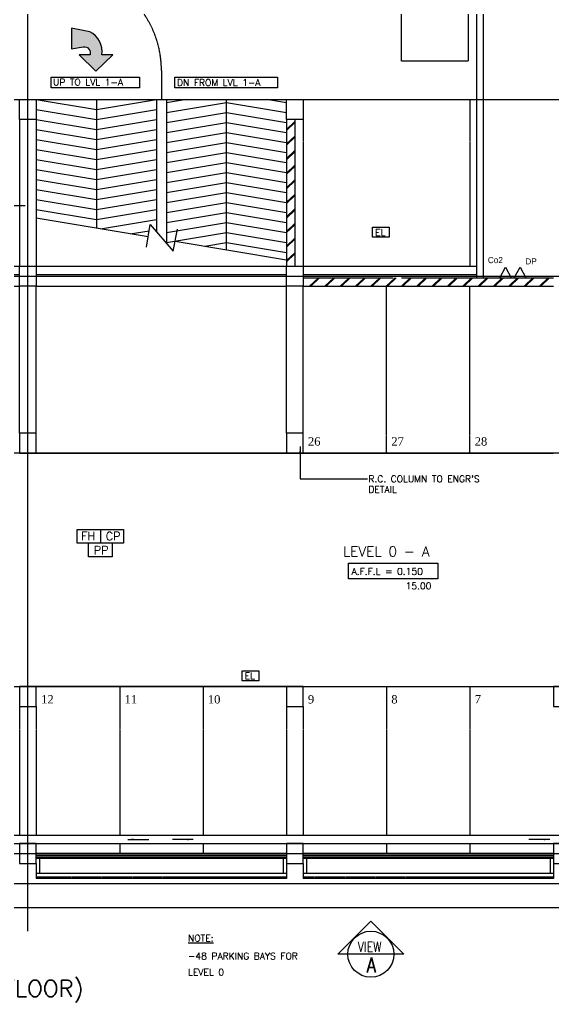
# Model space of a CAD drawing. Header units: millimetres. Extents: x -312260 to 194620, y -310600 to 21683.
# Drawn here: x -166350 to -150350, y -262046 to -232591 of the extents above; entities that cross this region are included whole.
import ezdxf
from ezdxf.enums import TextEntityAlignment as Align

# ---------------------------------------------------------------- set-up
doc = ezdxf.new("R2010")
doc.units = ezdxf.units.MM
doc.header["$LTSCALE"] = 5
doc.header["$MEASUREMENT"] = 0
for name, pattern in [('CENTER', [2, 1.25, -0.25, 0.25, -0.25]), ('DASHEDX2', [1.5, 1, -0.5]), ('HIDDEN2', [0.1875, 0.125, -0.0625])]:
    doc.linetypes.add(name, pattern=pattern)
for name, color, linetype in [('-FF', 240, 'Continuous'), ('-TRENCH', 65, 'Continuous'), ('2-DR', 202, 'Continuous'), ('ARROW', 254, 'Continuous'), ('beam_p', 1, 'Continuous'), ('col', 7, 'Continuous'), ('CP NUMBERING', 1, 'Continuous'), ('DRAIN', 5, 'Continuous'), ('EL & K', 10, 'Continuous'), ('GRID', 9, 'CENTER'), ('LEG-T', 7, 'Continuous'), ('MV', 7, 'Continuous'), ('parap', 7, 'Continuous'), ('park L', 9, 'DASHEDX2'), ('RAIL', 1, 'Continuous'), ('RWDP', 1, 'Continuous'), ('SPEC', 7, 'Continuous'), ('T35', 2, 'Continuous'), ('TEXT', 7, 'Continuous'), ('wall', 2, 'Continuous')]:
    doc.layers.add(name, color=color, linetype=linetype)
doc.styles.add('CARPARK NO', font='TIMES.TTF', dxfattribs={"height": 200})
doc.styles.add('E', font='ROMANS.SHX', dxfattribs={"width": 0.9})
doc.styles.add('ROMS', font='romans.shx', dxfattribs={"width": 0.8, "height": 230})
doc.styles.add('S100', font='ROMANS.shx', dxfattribs={"height": 200})
doc.dimstyles.new('S100', dxfattribs={"dimscale": 0, "dimtxt": 150, "dimasz": 175, "dimexe": 150, "dimexo": 150, "dimgap": 150, "dimtad": 1, "dimdec": 0, "dimzin": 0, "dimdsep": 46, "dimtxsty": 'S100', "dimcen": 0, "dimdle": 100, "dimclrd": 5, "dimclre": 5, "dimclrt": 1, "dimaunit": 1, "dimadec": 0, "dimazin": 0, "dimtfac": 1, "dimtdec": 0, "dimtofl": 0, "dimtmove": 1, "dimatfit": 3, "dimfxl": 1, "dimtolj": 1, "dimtzin": 0, "dimarcsym": 0})

msp = doc.modelspace()

# ---------------------------------------------------------------- hatches: boundary and pattern name
at = {"layer": 'ARROW', "linetype": 'Continuous'}
msp.add_hatch(color=256, dxfattribs=at).paths.add_polyline_path([(-164240.3, -233647.4), (-164567.3, -233647.4), (-164062.9, -234132.1), (-163558.5, -233647.4), (-163890.1, -233647.4, 0.3415961), (-164249.2, -232952.2), (-164795.5, -232841.2), (-164795.5, -233463.8), (-164440.6, -233409.6, -0.5725495)])

# ---------------------------------------------------------------- linework, layer by layer
at = {"layer": '-FF', "color": 2}
for p, q in [((-151958.8, -240326.4), (-151786.1, -240010.6)), ((-151958.8, -240326.4), (-151786.1, -240010.6)), ((-151786.1, -240010.6), (-151613.4, -240326.4)), ((-151786.1, -240010.6), (-151613.4, -240326.4)), ((-151521.9, -240326.4), (-151349.2, -240010.6)), ((-151521.9, -240326.4), (-151349.2, -240010.6)), ((-151349.2, -240010.6), (-151176.5, -240326.4)), ((-151349.2, -240010.6), (-151176.5, -240326.4)), ((-151958.8, -240326.4), (-151613.4, -240326.4)), ((-151521.9, -240326.4), (-151176.5, -240326.4))]:
    msp.add_line(p, q, dxfattribs=at)
at = {"layer": '-TRENCH', "color": 8, "linetype": 'DASHEDX2', "ltscale": 3}
msp.add_lwpolyline([(-152899, -231832.8), (-152899, -233832.8), (-154899, -233832.8), (-154899, -231832.8)], close=True, dxfattribs=at)
at = {"color": 8}
for p, q in [((-165849.5, -234982.8), (-164049.5, -235282.8)), ((-164049.5, -234982.8), (-164049.5, -238841.2)), ((-164049.5, -235282.8), (-162249.5, -234982.8)), ((-161349.5, -234982.8), (-161949.5, -235082.8)), ((-160149.5, -239499.5), (-160149.5, -234982.8)), ((-158349.5, -235082.8), (-158949.5, -234982.8)), ((-165849.5, -235282.8), (-164049.5, -235582.8)), ((-164049.5, -235582.8), (-162249.5, -235282.8)), ((-160149.5, -235082.8), (-161949.5, -235382.8)), ((-158349.5, -235382.8), (-160149.5, -235082.8)), ((-165849.5, -235582.8), (-164049.5, -235882.8)), ((-164049.5, -235882.8), (-162249.5, -235582.8)), ((-160149.5, -235382.8), (-161949.5, -235682.8)), ((-158349.5, -235682.8), (-160149.5, -235382.8)), ((-165849.5, -235882.8), (-164049.5, -236182.8)), ((-164049.5, -236182.8), (-162249.5, -235882.8)), ((-160149.5, -235682.8), (-161949.5, -235982.8)), ((-158349.5, -235982.8), (-160149.5, -235682.8)), ((-165849.5, -236182.8), (-164049.5, -236482.8)), ((-164049.5, -236482.8), (-162249.5, -236182.8)), ((-160149.5, -235982.8), (-161949.5, -236282.8)), ((-158349.5, -236282.8), (-160149.5, -235982.8)), ((-165849.5, -236482.8), (-164049.5, -236782.8)), ((-164049.5, -236782.8), (-162249.5, -236482.8)), ((-160149.5, -236282.8), (-161949.5, -236582.8)), ((-158349.5, -236582.8), (-160149.5, -236282.8)), ((-165849.5, -236782.8), (-164049.5, -237082.8)), ((-164049.5, -237082.8), (-162249.5, -236782.8)), ((-160149.5, -236582.8), (-161949.5, -236882.8)), ((-158349.5, -236882.8), (-160149.5, -236582.8)), ((-165849.5, -237082.8), (-164049.5, -237382.8)), ((-164049.5, -237382.8), (-162249.5, -237082.8)), ((-160149.5, -236882.8), (-161949.5, -237182.8)), ((-158349.5, -237182.8), (-160149.5, -236882.8)), ((-165849.5, -237382.8), (-164049.5, -237682.8)), ((-164049.5, -237682.8), (-162249.5, -237382.8)), ((-160149.5, -237182.8), (-161949.5, -237482.8)), ((-158349.5, -237482.8), (-160149.5, -237182.8)), ((-165849.5, -237682.8), (-164049.5, -237982.8)), ((-164049.5, -237982.8), (-162249.5, -237682.8)), ((-160149.5, -237482.8), (-161949.5, -237782.8)), ((-158349.5, -237782.8), (-160149.5, -237482.8)), ((-165849.5, -237982.8), (-164049.5, -238282.8)), ((-164049.5, -238282.8), (-162249.5, -237982.8)), ((-160149.5, -237782.8), (-161949.5, -238082.8)), ((-158349.5, -238082.8), (-160149.5, -237782.8)), ((-165849.5, -238282.8), (-164049.5, -238582.8)), ((-164049.5, -238582.8), (-162249.5, -238282.8)), ((-160149.5, -238082.8), (-161949.5, -238382.8)), ((-158349.5, -238382.8), (-160149.5, -238082.8)), ((-163925.7, -238862.1), (-162249.5, -238582.8)), ((-160149.5, -238382.8), (-161949.5, -238682.8)), ((-158349.5, -238682.8), (-160149.5, -238382.8)), ((-162293.8, -238890.1), (-162249.5, -238882.8)), ((-160149.5, -238682.8), (-161949.5, -238982.8)), ((-158349.5, -238982.8), (-160149.5, -238682.8)), ((-163031.4, -239013.1), (-162464.8, -238918.7)), ((-160149.5, -238982.8), (-161949.5, -239282.8)), ((-158349.5, -239282.8), (-160149.5, -238982.8)), ((-160149.5, -239282.8), (-160795.5, -239390.4)), ((-158349.5, -239582.8), (-160149.5, -239282.8))]:
    msp.add_line(p, q, dxfattribs=at)
at = {"color": 5}
for p, q in [((-162494.8, -239103.6), (-165849.5, -238537.4)), ((-162544.4, -239410.3), (-162433.7, -238726.3)), ((-162433.7, -238726.3), (-161744, -239533.8)), ((-161744, -239533.8), (-161617.4, -238868.8)), ((-158349.5, -239803.3), (-161688, -239239.8))]:
    msp.add_line(p, q, dxfattribs=at)
for p, q in [((-163929.3, -247869.6), (-163929.3, -248280.2)), ((-163573, -248280.2), (-163573, -248690.9)), ((-155130, -260603.4), (-156510, -260603.4))]:
    msp.add_line(p, q)
at = {"color": 1}
for points in [[(-165401.7, -234317.9), (-162755.6, -234317.9), (-162755.6, -234638.2), (-165401.7, -234638.2)], [(-161699.4, -234317.9), (-158620.3, -234317.9), (-158620.3, -234638.2), (-161699.4, -234638.2)], [(-156493.6, -248886.3), (-153808.5, -248886.3), (-153808.5, -249348.3), (-156493.6, -249348.3)]]:
    msp.add_lwpolyline(points, close=True, dxfattribs=at)
at = {"color": 3}
msp.add_circle((-155820, -260603.4), 690, dxfattribs=at)
at = {"layer": '2-DR'}
for p, q in [((-189849.5, -258482.8), (-133249.5, -258482.8)), ((-189849.5, -259207.8), (-132599.5, -259207.8))]:
    msp.add_line(p, q, dxfattribs=at)
at = {"layer": 'ARROW', "linetype": 'Continuous', "flags": 128}
msp.add_lwpolyline([(-163890.1, -233647.4, 0.3415961), (-164249.2, -232952.2), (-164795.5, -232841.2), (-164795.5, -233463.8), (-164440.6, -233409.6, -0.5725495), (-164240.3, -233647.4), (-164567.3, -233647.4), (-164062.9, -234132.1), (-163558.5, -233647.4), (-163890.1, -233647.4)], format="xyb", dxfattribs=at)
at = {"layer": 'beam_p', "ltscale": 2}
for p, q in [((-173849.5, -239982.8), (-166349.5, -239982.8)), ((-165849.5, -239982.8), (-158349.5, -239982.8)), ((-157849.5, -239982.8), (-152649, -239982.8)), ((-173849.5, -240232.8), (-166349.5, -240232.8)), ((-165849.5, -240232.8), (-158349.5, -240232.8)), ((-157849.5, -240232.8), (-152649, -240232.8)), ((-173849.5, -240582.8), (-166349.5, -240582.8)), ((-165849.5, -240582.8), (-158349.5, -240582.8)), ((-165749.5, -257732.8), (-165749.5, -258182.8)), ((-158449.5, -257732.8), (-158449.5, -258182.8)), ((-157749.5, -257732.8), (-157749.5, -258182.8)), ((-150449.5, -257732.8), (-150449.5, -258182.8)), ((-165849.5, -257882.8), (-165849.5, -258332.8)), ((-158349.5, -257882.8), (-158349.5, -258332.8)), ((-157849.5, -257882.8), (-157849.5, -258332.8)), ((-150349.5, -257882.8), (-150349.5, -258332.8)), ((-158349.5, -258182.8), (-165849.5, -258182.8)), ((-150349.5, -258182.8), (-157849.5, -258182.8)), ((-158349.5, -258332.8), (-165849.5, -258332.8)), ((-150349.5, -258332.8), (-157849.5, -258332.8))]:
    msp.add_line(p, q, dxfattribs=at)
at = {"layer": 'beam_p', "color": 5, "linetype": 'HIDDEN2', "ltscale": 2}
for p, q in [((-165849.5, -258282.8), (-158349.5, -258282.8)), ((-157849.5, -258282.8), (-150349.5, -258282.8))]:
    msp.add_line(p, q, dxfattribs=at)
at = {"layer": 'col', "color": 3}
for points in [[(-165849.5, -235582.8), (-166349.5, -235582.8), (-166349.5, -234982.8), (-165849.5, -234982.8)], [(-165849.5, -235582.8), (-166349.5, -235582.8), (-166349.5, -234982.8), (-165849.5, -234982.8)], [(-157849.5, -235582.8), (-158349.5, -235582.8), (-158349.5, -234982.8), (-157849.5, -234982.8)], [(-157849.5, -235582.8), (-158349.5, -235582.8), (-158349.5, -234982.8), (-157849.5, -234982.8)], [(-165849.5, -240582.8), (-166349.5, -240582.8), (-166349.5, -239982.8), (-165849.5, -239982.8)], [(-157849.5, -240582.8), (-158349.5, -240582.8), (-158349.5, -239982.8), (-157849.5, -239982.8)], [(-165849.5, -244982.8), (-166349.5, -244982.8), (-166349.5, -245582.8), (-165849.5, -245582.8)], [(-165849.5, -244982.8), (-166349.5, -244982.8), (-166349.5, -245582.8), (-165849.5, -245582.8)], [(-157849.5, -244982.8), (-158349.5, -244982.8), (-158349.5, -245582.8), (-157849.5, -245582.8)], [(-157849.5, -244982.8), (-158349.5, -244982.8), (-158349.5, -245582.8), (-157849.5, -245582.8)], [(-165849.5, -252582.8), (-166349.5, -252582.8), (-166349.5, -253182.8), (-165849.5, -253182.8)], [(-157849.5, -252582.8), (-158349.5, -252582.8), (-158349.5, -253182.8), (-157849.5, -253182.8)], [(-149849.5, -252582.8), (-150349.5, -252582.8), (-150349.5, -253182.8), (-149849.5, -253182.8)], [(-165849.5, -257282.8), (-166349.5, -257282.8), (-166349.5, -257882.8), (-165849.5, -257882.8)], [(-157849.5, -257282.8), (-158349.5, -257282.8), (-158349.5, -257882.8), (-157849.5, -257882.8)], [(-149849.5, -257282.8), (-150349.5, -257282.8), (-150349.5, -257882.8), (-149849.5, -257882.8)]]:
    msp.add_lwpolyline(points, close=True, dxfattribs=at)
at = {"layer": 'DRAIN'}
for p, q in [((-189549.5, -257032.8), (-134649.5, -257032.8)), ((-189549.5, -257282.8), (-134649.5, -257282.8))]:
    msp.add_line(p, q, dxfattribs=at)
at = {"layer": 'EL & K', "color": 10}
for points in [[(-155766.9, -238814.9), (-155266.9, -238814.9), (-155266.9, -239114.9), (-155766.9, -239114.9)], [(-159676.8, -252105.5), (-159176.8, -252105.5), (-159176.8, -252405.5), (-159676.8, -252405.5)]]:
    msp.add_lwpolyline(points, close=True, dxfattribs=at)
at = {"layer": 'GRID', "linetype": 'CENTER', "ltscale": 2}
for p, q in [((-166099.5, -259916.7), (-166099.5, -223532.8)), ((-197356.9, -234982.8), (-128471.1, -234982.8)), ((-197356.9, -240282.8), (-128471.1, -240282.8)), ((-128471.1, -245582.8), (-197356.9, -245582.8)), ((-197356.9, -252582.8), (-128471.1, -252582.8)), ((-197356.9, -257582.8), (-128471.1, -257582.8))]:
    msp.add_line(p, q, dxfattribs=at)
at = {"layer": 'LEG-T'}
for p, q in [((-164626.4, -247869.6), (-163232.1, -247869.6)), ((-164626.4, -248280.2), (-164626.4, -247869.6)), ((-163232.1, -247869.6), (-163232.1, -248280.2)), ((-163232.1, -248280.2), (-164626.4, -248280.2)), ((-164285.5, -248690.9), (-164285.5, -248280.2)), ((-163573, -248690.9), (-164285.5, -248690.9))]:
    msp.add_line(p, q, dxfattribs=at)
at = {"layer": 'parap', "color": 0, "ltscale": 2}
for p, q in [((-162249.5, -234982.8), (-162249.5, -238941.9)), ((-161949.5, -234982.8), (-161949.5, -239293.1)), ((-166349.5, -235582.8), (-166349.5, -239982.8)), ((-165849.5, -235582.8), (-165849.5, -239982.8)), ((-158349.5, -257582.8), (-165849.5, -257582.8)), ((-158349.5, -257582.8), (-165849.5, -257582.8)), ((-158349.5, -257732.8), (-165849.5, -257732.8)), ((-158349.5, -257732.8), (-165849.5, -257732.8)), ((-150349.5, -257582.8), (-157849.5, -257582.8)), ((-150349.5, -257732.8), (-157849.5, -257732.8))]:
    msp.add_line(p, q, dxfattribs=at)
at = {"layer": 'park L', "color": 8, "ltscale": 2}
for p, q in [((-165849.5, -234982.8), (-158349.5, -234982.8)), ((-165849.5, -245582.8), (-158349.5, -245582.8)), ((-157849.5, -245582.8), (-150349.5, -245582.8)), ((-158349.5, -252582.8), (-165849.5, -252582.8)), ((-157849.5, -252582.8), (-150349.5, -252582.8))]:
    msp.add_line(p, q, dxfattribs=at)
at = {"layer": 'park L'}
for p, q in [((-157849.5, -234982.8), (-157849.5, -239982.8)), ((-152849.5, -234982.8), (-152849.5, -239982.8)), ((-166349.5, -244982.8), (-166349.5, -240582.8)), ((-165849.5, -244982.8), (-165849.5, -240582.8)), ((-158349.5, -244982.8), (-158349.5, -240582.8)), ((-157849.5, -244982.8), (-157849.5, -240582.8)), ((-155349.5, -245582.8), (-155349.5, -240582.8)), ((-152849.5, -245582.8), (-152849.5, -240582.8)), ((-163349.5, -252582.8), (-163349.5, -257032.8)), ((-160849.5, -252582.8), (-160849.5, -257032.8)), ((-155349.5, -252582.8), (-155349.5, -257032.8)), ((-152849.5, -252582.8), (-152849.5, -257032.8)), ((-166349.5, -253182.8), (-166349.5, -257032.8)), ((-165849.5, -253182.8), (-165849.5, -257032.8)), ((-158349.5, -253182.8), (-158349.5, -257032.8)), ((-157849.5, -253182.8), (-157849.5, -257032.8)), ((-163349.5, -257282.8), (-163349.5, -257582.8)), ((-160849.5, -257282.8), (-160849.5, -257582.8)), ((-155349.5, -257282.8), (-155349.5, -257582.8)), ((-152849.5, -257282.8), (-152849.5, -257582.8))]:
    msp.add_line(p, q, dxfattribs=at)
at = {"layer": 'RAIL', "color": 5, "ltscale": 1000}
for p, q in [((-165849.5, -257632.8), (-158349.5, -257632.8)), ((-165849.5, -257682.8), (-158349.5, -257682.8)), ((-157849.5, -257632.8), (-150349.5, -257632.8)), ((-157849.5, -257682.8), (-150349.5, -257682.8))]:
    msp.add_line(p, q, dxfattribs=at)
at = {"layer": 'T35', "color": 3}
for p, q in [((-156812.6, -260603.4), (-155823.1, -259613.9)), ((-154833.6, -260603.4), (-155823.1, -259613.9)), ((-156510, -260603.4), (-156812.6, -260603.4)), ((-154833.6, -260603.4), (-155130, -260603.4))]:
    msp.add_line(p, q, dxfattribs=at)
at = {"layer": 'wall'}
for p, q in [((-152649, -227982.8), (-152649, -240332.8)), ((-152449, -231832.8), (-152449, -240332.8)), ((-158349.5, -235582.8), (-158349.5, -239982.8)), ((-158099.5, -235582.8), (-158099.5, -239982.8)), ((-157849.5, -240332.8), (-155149, -240332.8)), ((-154899, -240332.8), (-152474.5, -240332.8)), ((-154899, -240332.8), (-150349.5, -240332.8)), ((-152574.5, -240332.8), (-150349.5, -240332.8)), ((-157849.5, -240582.8), (-150349.5, -240582.8))]:
    msp.add_line(p, q, dxfattribs=at)
at = {"layer": 'wall', "linetype": 'DASHEDX2', "ltscale": 3}
msp.add_lwpolyline([(-178099.5, -235582.8), (-178099.5, -234110, -0.4142136), (-175099.5, -231110), (-165099.5, -231110, -0.4142136), (-162099.5, -234110), (-162099.5, -234982.8)], format="xyb", dxfattribs=at)
at = {"layer": 'wall', "color": 8}
for points in [[(-158349.5, -235879), (-158099.5, -235641.1)], [(-158349.5, -235914.8), (-158099.5, -235676.9)], [(-158349.5, -236316.1), (-158099.5, -236078.3)], [(-158349.5, -236351.9), (-158099.5, -236114.1)], [(-158349.5, -236753.3), (-158099.5, -236515.4)], [(-158349.5, -236789.1), (-158099.5, -236551.2)], [(-158349.5, -237190.4), (-158099.5, -236952.6)], [(-158349.5, -237226.2), (-158099.5, -236988.4)], [(-158349.5, -237627.6), (-158099.5, -237389.7)], [(-158349.5, -237663.4), (-158099.5, -237425.5)], [(-158349.5, -238064.7), (-158099.5, -237826.9)], [(-158349.5, -238100.5), (-158099.5, -237862.7)], [(-158349.5, -238501.8), (-158099.5, -238264)], [(-158349.5, -238537.6), (-158099.5, -238299.8)], [(-158349.5, -238939), (-158099.5, -238701.1)], [(-158349.5, -238974.8), (-158099.5, -238736.9)], [(-158349.5, -239376.1), (-158099.5, -239138.3)], [(-158349.5, -239411.9), (-158099.5, -239174.1)], [(-158349.5, -239813.3), (-158099.5, -239575.4)], [(-158349.5, -239849.1), (-158099.5, -239611.2)], [(-157656.8, -240582.8), (-157394.1, -240332.8)], [(-157619.2, -240582.8), (-157356.4, -240332.8)], [(-157197.4, -240582.8), (-156934.6, -240332.8)], [(-157159.7, -240582.8), (-156897, -240332.8)], [(-156737.9, -240582.8), (-156475.1, -240332.8)], [(-156700.3, -240582.8), (-156437.5, -240332.8)], [(-156278.4, -240582.8), (-156015.6, -240332.8)], [(-156240.8, -240582.8), (-155978, -240332.8)], [(-155818.9, -240582.8), (-155556.1, -240332.8)], [(-155781.3, -240582.8), (-155518.5, -240332.8)], [(-155359.4, -240582.8), (-155096.6, -240332.8)], [(-155321.8, -240582.8), (-155059, -240332.8)], [(-154899.9, -240582.8), (-154637.2, -240332.8)], [(-154862.3, -240582.8), (-154599.5, -240332.8)], [(-154440.5, -240582.8), (-154177.7, -240332.8)], [(-154402.8, -240582.8), (-154140.1, -240332.8)], [(-153981, -240582.8), (-153718.2, -240332.8)], [(-153943.3, -240582.8), (-153680.6, -240332.8)], [(-153521.5, -240582.8), (-153258.7, -240332.8)], [(-153483.9, -240582.8), (-153221.1, -240332.8)], [(-153062, -240582.8), (-152799.2, -240332.8)], [(-153024.4, -240582.8), (-152761.6, -240332.8)], [(-152602.5, -240582.8), (-152339.7, -240332.8)], [(-152564.9, -240582.8), (-152302.1, -240332.8)], [(-152143, -240582.8), (-151880.2, -240332.8)], [(-152105.4, -240582.8), (-151842.6, -240332.8)], [(-151683.5, -240582.8), (-151420.8, -240332.8)], [(-151645.9, -240582.8), (-151383.1, -240332.8)], [(-151224.1, -240582.8), (-150961.3, -240332.8)], [(-151186.4, -240582.8), (-150923.7, -240332.8)], [(-150764.6, -240582.8), (-150501.8, -240332.8)], [(-150726.9, -240582.8), (-150464.2, -240332.8)]]:
    msp.add_lwpolyline(points, dxfattribs=at)

# ---------------------------------------------------------------- texts
at = {"layer": '-FF', "color": 2}
for s, p in [('Co2', (-152312.2, -239889.1)), ('DP', (-151187.9, -239929.6))]:
    msp.add_text(s, height=183.6, dxfattribs=at).set_placement(p)
at = {"color": 2, "style": 'S100'}
for s, p in [('UP TO LVL 1-A', (-165349.2, -234566.6)), ('DN FROM LVL 1-A', (-161632, -234578.2)), ('A.F.F.L = 0.150', (-156395.7, -249228.1))]:
    msp.add_text(s, height=200, rotation=0, dxfattribs=at).set_placement(p)
at = {"color": 3, "style": 'S100'}
msp.add_text('LEVEL 0 - A', height=300, rotation=0, dxfattribs=at).set_placement((-156656, -248681.9))
at = {"layer": 'CP NUMBERING', "style": 'CARPARK NO'}
for s, p in [('26', (-157707.9, -245356.2)), ('27', (-155207.9, -245356.2)), ('28', (-152707.9, -245356.2)), ('12', (-165707.9, -253087.4)), ('11', (-163207.9, -253087.4)), ('10', (-160707.9, -253087.4)), ('9', (-157707.9, -253087.4)), ('8', (-155207.9, -253087.4)), ('7', (-152707.9, -253087.4))]:
    msp.add_text(s, height=250, dxfattribs=at).set_placement(p)
at = {"layer": 'DEFPOINTS', "color": 2, "style": 'S100'}
msp.add_text('15.00', height=200, rotation=0, dxfattribs=at).set_placement((-154777.3, -249665.8))
at = {"layer": 'EL & K', "color": 10, "style": 'ROMS'}
for p in [(-155691, -239072.3), (-159601, -252362.8)]:
    msp.add_text('EL', height=200, dxfattribs=at).set_placement(p)
at = {"layer": 'LEG-T', "color": 2, "ltscale": 10, "style": 'S100'}
for s, p in [('FH', (-164294.4, -248066.2, 1943.7)), ('CP', (-163547.6, -248071.9, 1943.7)), ('PP', (-163907.8, -248493.9, 1943.7))]:
    msp.add_text(s, height=250, dxfattribs=at).set_placement(p, align=Align.MIDDLE)
at = {"layer": 'SPEC', "style": 'S100'}
for s, p in [("R.C. COLUMN TO ENGR'S", (-155893, -246457.6)), ('DETAIL', (-155893, -246769.2))]:
    msp.add_text(s, height=200, dxfattribs=at).set_placement(p)
at = {"layer": 'TEXT', "style": 'S100'}
for s, p in [('%%UNOTE:', (-161301.4, -260224.2)), ('-48 PARKING BAYS FOR ', (-161301.4, -260758.3)), ('LEVEL 0', (-161301.4, -261243.3))]:
    msp.add_text(s, height=200, rotation=0, dxfattribs=at).set_placement(p)
at = {"layer": 'TEXT', "color": 2, "style": 'E', "width": 0.8}
for s, height, p in [('VIEW', 300, (-156212.5, -260536.2)), ('A', 450, (-155943.1, -261149.7))]:
    msp.add_text(s, height=height, dxfattribs=at).set_placement(p)
at = {"layer": 'TEXT', "color": 3, "style": 'S100'}
msp.add_text('LEVEL O FLOOR PLAN (GROUND FLOOR)', height=500, dxfattribs=at).set_placement((-177869, -261879.5))

# ---------------------------------------------------------------- leaders
at = {"layer": 'MV'}
msp.add_leader([(-157937.9, -245389.1), (-157937.9, -246356.8), (-155924.8, -246356.8)], dimstyle='S100', override={"dimscale": 1}, dxfattribs=at)
at = {"layer": 'RWDP'}
for points in [[(-163103.5, -257162.5), (-162479.8, -257162.5)], [(-161143.9, -257162.5), (-161767.6, -257162.5)], [(-150459.7, -257162.5), (-151083.4, -257162.5)]]:
    msp.add_leader(points, dimstyle='S100', override={"dimscale": 1, "dimtad": 0}, dxfattribs=at)
at = {"layer": 'SPEC'}
msp.add_leader([(-166182.9, -238167.3), (-166780.7, -238167.3)], dimstyle='S100', override={"dimscale": 1, "dimtad": 0}, dxfattribs=at)

doc.saveas('drawing.dxf')
